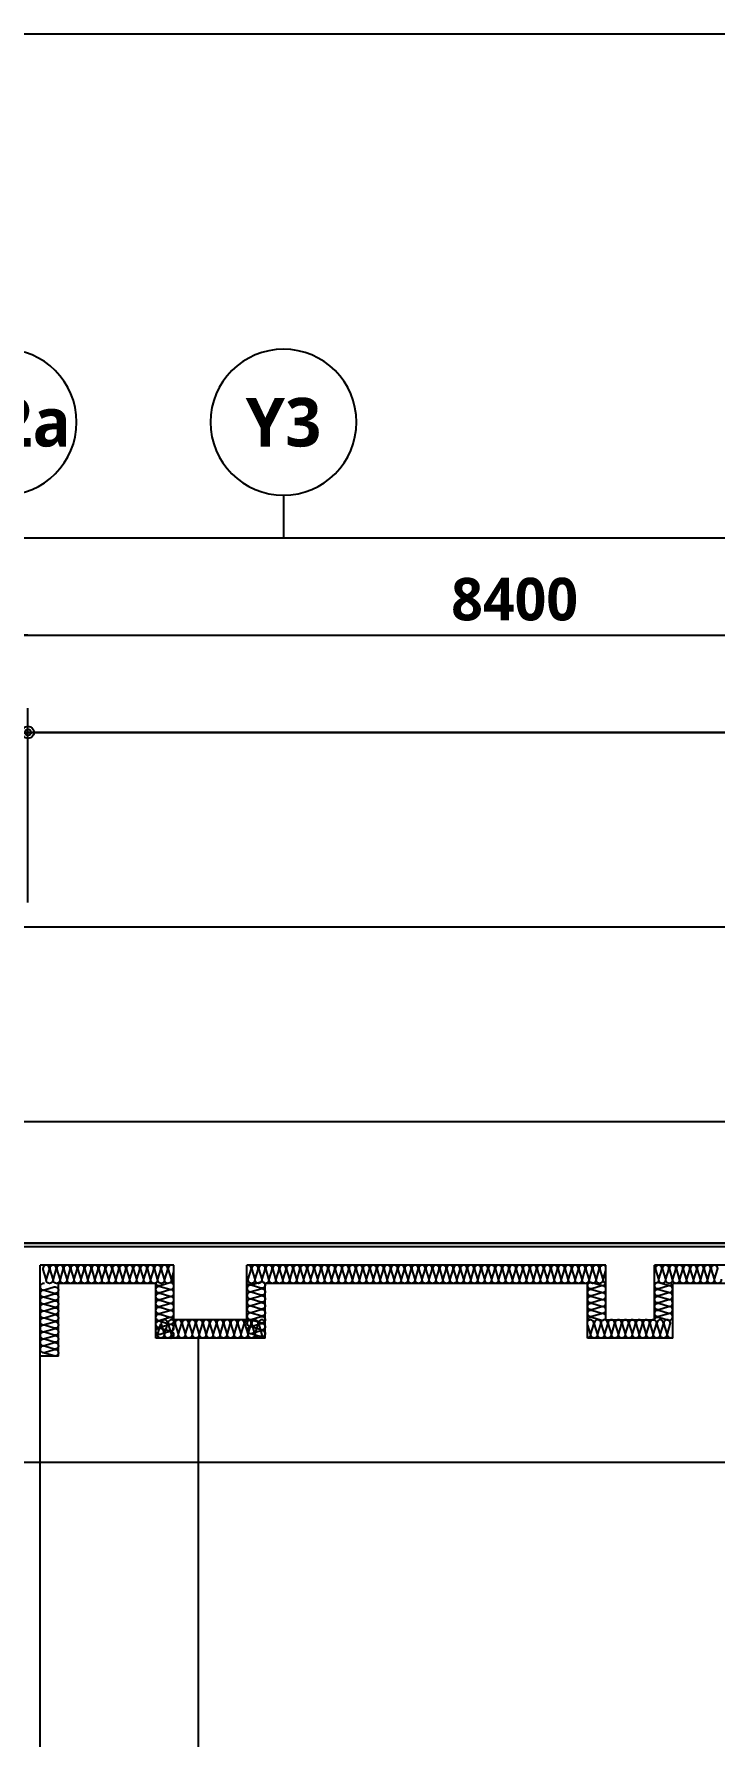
# Model space of a CAD drawing. Header units: millimetres. Extents: x 0 to 168000, y 0 to 59400.
# Drawn here: x 114509 to 120105, y 45400 to 59400 of the extents above; entities that cross this region are included whole.
import ezdxf
from ezdxf.enums import TextEntityAlignment as Align

# ---------------------------------------------------------------- set-up
doc = ezdxf.new("R2010")
doc.units = ezdxf.units.MM
doc.header["$LTSCALE"] = 100
doc.linetypes.add('주단면도-1$0$STD_CENTER', pattern=[66, 60, -2, 2, -2])
doc.layers.get('Defpoints').update_dxf_attribs({"color": 153})
for name, color, linetype in [('A-ANNO-TEXT1', 7, 'Continuous'), ('A-FLOR-INSL', 8, 'Continuous'), ('A-ST-AXIS-BUB', 7, 'Continuous'), ('A-ST-AXIS-DIM', 7, 'Continuous'), ('주단면도-1$0$A-FIN-TYP1', 6, 'Continuous'), ('주단면도-1$0$A-ST-AXIS-CEN', 252, '주단면도-1$0$STD_CENTER'), ('주단면도-1$0$A-ST-CONC', 2, 'Continuous')]:
    doc.layers.add(name, color=color, linetype=linetype)
doc.layers.add('A-ELEV-LIN2', color=7, linetype='Continuous', lineweight=25)
doc.layers.add('G(그리드1)', color=185, linetype='Continuous', plot=False)
doc.styles.add('SH_진천_나눔', font='')
doc.styles.get('SH_진천_나눔').set_extended_font_data('NanumGothic', bold=True)
doc.dimstyles.new('SHP 100', dxfattribs={"dimscale": 100, "dimtxt": 3.5, "dimasz": 1, "dimexe": 2, "dimexo": 2, "dimgap": 1, "dimtad": 1, "dimdec": 0, "dimzin": 0, "dimdsep": 46, "dimtxsty": 'SH_진천_나눔', "dimblk": 'DIMDOT', "dimcen": 0.09, "dimclrd": 256, "dimclre": 256, "dimclrt": 3, "dimadec": 0, "dimazin": 1, "dimtfac": 1, "dimtdec": 0, "dimtix": 1, "dimtmove": 2, "dimatfit": 0, "dimldrblk": 'DIMDOT', "dimfxl": 1, "dimtolj": 1, "dimtzin": 0, "dimlwd": -1, "dimlwe": -1, "dimarcsym": 0})

# ---------------------------------------------------------------- blocks, each defined once
blk = doc.blocks.new('DIMDOT')
at = {"color": 0}
blk.add_line((-2, 0), (2, 0), dxfattribs=at)
for radius in [0.5, 0.25]:
    blk.add_circle((0, 0), radius, dxfattribs=at)
blk = doc.blocks.new('*D9294')
at = {"layer": 'A-ST-AXIS-DIM'}
for p, q in [((105659, 52259), (105659, 53859)), ((114459, 52259), (114459, 53859)), ((114359, 53659), (105759, 53659))]:
    blk.add_line(p, q, dxfattribs=at)
at = {"layer": 'Defpoints', "color": 0}
for p in [(105659, 53659), (105659, 52059), (114459, 52059)]:
    blk.add_point(p, dxfattribs=at)
at = {"layer": 'A-ST-AXIS-DIM', "linetype": 'ByBlock', "xscale": 100, "yscale": 100, "zscale": 100, "rotation": 180}
blk.add_blockref('DIMDOT', (105659, 53659), dxfattribs=at)
at = {"layer": 'A-ST-AXIS-DIM', "linetype": 'ByBlock', "xscale": 100, "yscale": 100, "zscale": 100}
blk.add_blockref('DIMDOT', (114459, 53659), dxfattribs=at)
at = {"layer": 'A-ST-AXIS-DIM', "color": 3, "insert": (110059, 53952), "char_height": 350, "attachment_point": 5, "style": 'SH_진천_나눔'}
blk.add_mtext('\\A1;8800', dxfattribs=at)
blk = doc.blocks.new('*D9299')
at = {"layer": 'A-ST-AXIS-DIM'}
for p, q in [((114259, 52259), (114259, 54659)), ((122659, 52259), (122659, 54659)), ((114359, 54459), (122559, 54459))]:
    blk.add_line(p, q, dxfattribs=at)
at = {"layer": 'Defpoints', "color": 0}
for p in [(122659, 54459), (114259, 52059), (122659, 52059)]:
    blk.add_point(p, dxfattribs=at)
at = {"layer": 'A-ST-AXIS-DIM', "linetype": 'ByBlock', "xscale": 100, "yscale": 100, "zscale": 100, "rotation": 180}
blk.add_blockref('DIMDOT', (114259, 54459), dxfattribs=at)
at = {"layer": 'A-ST-AXIS-DIM', "linetype": 'ByBlock', "xscale": 100, "yscale": 100, "zscale": 100}
blk.add_blockref('DIMDOT', (122659, 54459), dxfattribs=at)
at = {"layer": 'A-ST-AXIS-DIM', "color": 3, "insert": (118459, 54752), "char_height": 350, "attachment_point": 5, "style": 'SH_진천_나눔'}
blk.add_mtext('\\A1;8400', dxfattribs=at)
blk = doc.blocks.new('*D9302')
at = {"layer": 'A-ST-AXIS-DIM'}
for p, q in [((114459, 52259), (114459, 53859)), ((131259, 52259), (131259, 53859)), ((131159, 53659), (114559, 53659))]:
    blk.add_line(p, q, dxfattribs=at)
at = {"layer": 'Defpoints', "color": 0}
for p in [(114459, 53659), (114459, 52059), (131259, 52059)]:
    blk.add_point(p, dxfattribs=at)
at = {"layer": 'A-ST-AXIS-DIM', "linetype": 'ByBlock', "xscale": 100, "yscale": 100, "zscale": 100, "rotation": 180}
blk.add_blockref('DIMDOT', (114459, 53659), dxfattribs=at)
at = {"layer": 'A-ST-AXIS-DIM', "linetype": 'ByBlock', "xscale": 100, "yscale": 100, "zscale": 100}
blk.add_blockref('DIMDOT', (131259, 53659), dxfattribs=at)
at = {"layer": 'A-ST-AXIS-DIM', "color": 3, "insert": (122859, 53952), "char_height": 350, "attachment_point": 5, "style": 'SH_진천_나눔'}
blk.add_mtext('\\A1;16800', dxfattribs=at)
blk = doc.blocks.new('A-ST-AXIS-BUB-1')
at = {"layer": 'A-ST-AXIS-BUB'}
blk.add_line((0, 350), (0, 0), dxfattribs=at)
blk.add_circle((0, 950), 600, dxfattribs=at)

msp = doc.modelspace()

# ---------------------------------------------------------------- linework, layer by layer
at = {"layer": 'A-ELEV-LIN2'}
msp.add_line((115859.1, 48679.1), (115859.1, 39359.1), dxfattribs=at)
at = {"layer": 'A-FLOR-INSL'}
for p, q in [((114709.1, 48529.1), (114709.1, 49129.1)), ((115509.1, 49129.1), (114709.1, 49129.1)), ((115509.1, 48679.1), (115509.1, 49129.1)), ((116409.1, 48679.1), (116409.1, 49129.1)), ((119059.1, 49129.1), (116409.1, 49129.1)), ((119059.1, 48679.1), (119059.1, 49129.1)), ((122209.1, 49129.1), (119759.1, 49129.1)), ((119759.1, 48679.1), (119759.1, 49129.1)), ((116409.1, 48679.1), (115509.1, 48679.1)), ((119759.1, 48679.1), (119059.1, 48679.1)), ((114709.1, 48529.1), (114559.1, 48529.1))]:
    msp.add_line(p, q, dxfattribs=at)
for points in [[(115659.1, 49269.6, 0.8074491), (115612.2, 49243.9), (115636.1, 49164.2, -1.34), (115583.6, 49164.2), (115607.5, 49243.9), (115607.5, 49243.9, 1.34), (115555, 49243.9), (115578.9, 49164.2, -1.34), (115526.4, 49164.2), (115550.2, 49243.9), (115550.2, 49243.9, 1.34), (115497.7, 49243.9), (115521.6, 49164.2, -1.34), (115469.1, 49164.2), (115493, 49243.9), (115493, 49243.9, 1.34), (115440.5, 49243.9), (115464.4, 49164.2, -1.34), (115411.9, 49164.2), (115435.8, 49243.9), (115435.8, 49243.9, 1.34), (115383.3, 49243.9), (115407.2, 49164.2, -1.34), (115354.7, 49164.2), (115378.6, 49243.9), (115378.6, 49243.9, 1.34), (115326.1, 49243.9), (115350, 49164.2, -1.34), (115297.5, 49164.2), (115321.4, 49243.9), (115321.4, 49243.9, 1.34), (115268.9, 49243.9), (115292.8, 49164.2, -1.34), (115240.3, 49164.2), (115264.2, 49243.9), (115264.2, 49243.9, 1.34), (115211.7, 49243.9), (115235.6, 49164.2, -1.34), (115183.1, 49164.2), (115207, 49243.9), (115207, 49243.9, 1.34), (115154.5, 49243.9), (115178.4, 49164.2, -1.34), (115125.9, 49164.2), (115149.8, 49243.9), (115149.8, 49243.9, 1.34), (115097.3, 49243.9), (115121.2, 49164.2, -1.34), (115068.7, 49164.2), (115092.6, 49243.9), (115092.6, 49243.9, 1.34), (115040.1, 49243.9), (115064, 49164.2, -1.34), (115011.5, 49164.2), (115035.4, 49243.9), (115035.4, 49243.9, 1.34), (114982.9, 49243.9), (115006.8, 49164.2, -1.34), (114954.3, 49164.2), (114978.2, 49243.9), (114978.2, 49243.9, 1.34), (114925.7, 49243.9), (114949.6, 49164.2, -1.34), (114897.1, 49164.2), (114921, 49243.9), (114921, 49243.9, 1.34), (114868.5, 49243.9), (114892.4, 49164.2, -1.34), (114839.9, 49164.2), (114863.8, 49243.9), (114863.8, 49243.9, 1.34), (114811.3, 49243.9), (114835.1, 49164.2, -1.34), (114782.6, 49164.2), (114806.5, 49243.9), (114806.5, 49243.9, 1.34), (114754, 49243.9), (114777.9, 49164.2, -1.34), (114725.4, 49164.2), (114749.3, 49243.9), (114749.3, 49243.9, 1.34), (114696.8, 49243.9), (114720.7, 49164.2, -1.34), (114668.2, 49164.2), (114692.1, 49243.9), (114692.1, 49243.9, 1.34), (114639.6, 49243.9), (114663.5, 49164.2, -1.34), (114611, 49164.2), (114634.9, 49243.9), (114634.9, 49243.9, 1.34), (114582.4, 49243.9), (114606.3, 49164.2, -1.34)], [(115659.1, 49130.2, -0.4130854), (115640.8, 49164.2), (115659.1, 49225.4)], [(119209.1, 49265.2, 0.892342), (119159.1, 49243.9), (119183, 49164.2, -1.34), (119130.5, 49164.2), (119154.3, 49243.9), (119154.3, 49243.9, 1.34), (119101.8, 49243.9), (119125.7, 49164.2, -1.34), (119073.2, 49164.2), (119097.1, 49243.9), (119097.1, 49243.9, 1.34), (119044.6, 49243.9), (119068.5, 49164.2, -1.34), (119016, 49164.2), (119039.9, 49243.9), (119039.9, 49243.9, 1.34), (118987.4, 49243.9), (119011.3, 49164.2, -1.34), (118958.8, 49164.2), (118982.7, 49243.9), (118982.7, 49243.9, 1.34), (118930.2, 49243.9), (118954.1, 49164.2, -1.34), (118901.6, 49164.2), (118925.5, 49243.9), (118925.5, 49243.9, 1.34), (118873, 49243.9), (118896.9, 49164.2, -1.34), (118844.4, 49164.2), (118868.3, 49243.9), (118868.3, 49243.9, 1.34), (118815.8, 49243.9), (118839.7, 49164.2, -1.34), (118787.2, 49164.2), (118811.1, 49243.9), (118811.1, 49243.9, 1.34), (118758.6, 49243.9), (118782.5, 49164.2, -1.34), (118730, 49164.2), (118753.9, 49243.9), (118753.9, 49243.9, 1.34), (118701.4, 49243.9), (118725.3, 49164.2, -1.34), (118672.8, 49164.2), (118696.7, 49243.9), (118696.7, 49243.9, 1.34), (118644.2, 49243.9), (118668.1, 49164.2, -1.34), (118615.6, 49164.2), (118639.5, 49243.9), (118639.5, 49243.9, 1.34), (118587, 49243.9), (118610.9, 49164.2, -1.34), (118558.4, 49164.2), (118582.3, 49243.9), (118582.3, 49243.9, 1.34), (118529.8, 49243.9), (118553.7, 49164.2, -1.34), (118501.2, 49164.2), (118525.1, 49243.9), (118525.1, 49243.9, 1.34), (118472.6, 49243.9), (118496.5, 49164.2, -1.34), (118444, 49164.2), (118467.9, 49243.9), (118467.9, 49243.9, 1.34), (118415.4, 49243.9), (118439.2, 49164.2, -1.34), (118386.7, 49164.2), (118410.6, 49243.9), (118410.6, 49243.9, 1.34), (118358.1, 49243.9), (118382, 49164.2, -1.34), (118329.5, 49164.2), (118353.4, 49243.9), (118353.4, 49243.9, 1.34), (118300.9, 49243.9), (118324.8, 49164.2, -1.34), (118272.3, 49164.2), (118296.2, 49243.9), (118296.2, 49243.9, 1.34), (118243.7, 49243.9), (118267.6, 49164.2, -1.34), (118215.1, 49164.2), (118239, 49243.9), (118239, 49243.9, 1.34), (118186.5, 49243.9), (118210.4, 49164.2, -1.34), (118157.9, 49164.2), (118181.8, 49243.9), (118181.8, 49243.9, 1.34), (118129.3, 49243.9), (118153.2, 49164.2, -1.34), (118100.7, 49164.2), (118124.6, 49243.9), (118124.6, 49243.9, 1.34), (118072.1, 49243.9), (118096, 49164.2, -1.34), (118043.5, 49164.2), (118067.4, 49243.9), (118067.4, 49243.9, 1.34), (118014.9, 49243.9), (118038.8, 49164.2, -1.34), (117986.3, 49164.2), (118010.2, 49243.9), (118010.2, 49243.9, 1.34), (117957.7, 49243.9), (117981.6, 49164.2, -1.34), (117929.1, 49164.2), (117953, 49243.9), (117953, 49243.9, 1.34), (117900.5, 49243.9), (117924.4, 49164.2, -1.34), (117871.9, 49164.2), (117895.8, 49243.9), (117895.8, 49243.9, 1.34), (117843.3, 49243.9), (117867.2, 49164.2, -1.34), (117814.7, 49164.2), (117838.6, 49243.9), (117838.6, 49243.9, 1.34), (117786.1, 49243.9), (117810, 49164.2, -1.34), (117757.5, 49164.2), (117781.4, 49243.9), (117781.4, 49243.9, 1.34), (117728.9, 49243.9), (117752.8, 49164.2, -1.34), (117700.3, 49164.2), (117724.1, 49243.9), (117724.1, 49243.9, 1.34), (117671.6, 49243.9), (117695.5, 49164.2, -1.34), (117643, 49164.2), (117666.9, 49243.9), (117666.9, 49243.9, 1.34), (117614.4, 49243.9), (117638.3, 49164.2, -1.34), (117585.8, 49164.2), (117609.7, 49243.9), (117609.7, 49243.9, 1.34), (117557.2, 49243.9), (117581.1, 49164.2, -1.34), (117528.6, 49164.2), (117552.5, 49243.9), (117552.5, 49243.9, 1.34), (117500, 49243.9), (117523.9, 49164.2, -1.34), (117471.4, 49164.2), (117495.3, 49243.9), (117495.3, 49243.9, 1.34), (117442.8, 49243.9), (117466.7, 49164.2, -1.34), (117414.2, 49164.2), (117438.1, 49243.9), (117438.1, 49243.9, 1.34), (117385.6, 49243.9), (117409.5, 49164.2, -1.34), (117357, 49164.2), (117380.9, 49243.9), (117380.9, 49243.9, 1.34), (117328.4, 49243.9), (117352.3, 49164.2, -1.34), (117299.8, 49164.2), (117323.7, 49243.9), (117323.7, 49243.9, 1.34), (117271.2, 49243.9), (117295.1, 49164.2, -1.34), (117242.6, 49164.2), (117266.5, 49243.9), (117266.5, 49243.9, 1.34), (117214, 49243.9), (117237.9, 49164.2, -1.34), (117185.4, 49164.2), (117209.3, 49243.9), (117209.3, 49243.9, 1.34), (117156.8, 49243.9), (117180.7, 49164.2, -1.34), (117128.2, 49164.2), (117152.1, 49243.9), (117152.1, 49243.9, 1.34), (117099.6, 49243.9), (117123.5, 49164.2, -1.34), (117071, 49164.2), (117094.9, 49243.9), (117094.9, 49243.9, 1.34), (117042.4, 49243.9), (117066.3, 49164.2, -1.34), (117013.8, 49164.2), (117037.7, 49243.9), (117037.7, 49243.9, 1.34), (116985.2, 49243.9), (117009, 49164.2, -1.34), (116956.5, 49164.2), (116980.4, 49243.9), (116980.4, 49243.9, 1.34), (116927.9, 49243.9), (116951.8, 49164.2, -1.34), (116899.3, 49164.2), (116923.2, 49243.9), (116923.2, 49243.9, 1.34), (116870.7, 49243.9), (116894.6, 49164.2, -1.34), (116842.1, 49164.2), (116866, 49243.9), (116866, 49243.9, 1.34), (116813.5, 49243.9), (116837.4, 49164.2, -1.34), (116784.9, 49164.2), (116808.8, 49243.9), (116808.8, 49243.9, 1.34), (116756.3, 49243.9), (116780.2, 49164.2, -1.34), (116727.7, 49164.2), (116751.6, 49243.9), (116751.6, 49243.9, 1.34), (116699.1, 49243.9), (116723, 49164.2, -1.34), (116670.5, 49164.2), (116694.4, 49243.9), (116694.4, 49243.9, 1.34), (116641.9, 49243.9), (116665.8, 49164.2, -1.34), (116613.3, 49164.2), (116637.2, 49243.9), (116637.2, 49243.9, 1.34), (116584.7, 49243.9), (116608.6, 49164.2, -1.34), (116556.1, 49164.2), (116580, 49243.9), (116580, 49243.9, 1.34), (116527.5, 49243.9), (116551.4, 49164.2, -1.34), (116498.9, 49164.2), (116522.8, 49243.9), (116522.8, 49243.9, 1.34), (116470.3, 49243.9), (116494.2, 49164.2, -1.34), (116441.7, 49164.2), (116465.6, 49243.9), (116465.6, 49243.9, 1.34), (116413.1, 49243.9), (116437, 49164.2, -1.34), (116384.5, 49164.2), (116408.4, 49243.9), (116408.4, 49243.9, 1.34), (116355.9, 49243.9), (116379.8, 49164.2, -1.34), (116327.3, 49164.2), (116351.2, 49243.9), (116351.2, 49243.9, 1.34), (116298.7, 49243.9), (116322.6, 49164.2, -1.34), (116270.1, 49164.2), (116294, 49243.9), (116294, 49243.9, 0.6055537), (116259.1, 49277.7)], [(116259.1, 49185), (116265.3, 49164.2, -0.2657619), (116259.1, 49137.8)], [(116263.9, 49129.1, 0.3263052), (116294.3, 49118.2), (116373.9, 49142.1, -1.34), (116373.9, 49089.6), (116294.3, 49113.5), (116294.3, 49113.5, 1.34), (116294.3, 49061), (116373.9, 49084.9, -1.34), (116373.9, 49032.4), (116294.3, 49056.3), (116294.3, 49056.3, 1.34), (116294.3, 49003.8), (116373.9, 49027.7, -1.34), (116373.9, 48975.2), (116294.3, 48999.1), (116294.3, 48999.1, 1.34), (116294.3, 48946.6), (116373.9, 48970.5, -1.34), (116373.9, 48918), (116294.3, 48941.9), (116294.3, 48941.9, 1.34), (116294.3, 48889.4), (116373.9, 48913.3, -1.34), (116373.9, 48860.8), (116294.3, 48884.7), (116294.3, 48884.7, 1.34), (116294.3, 48832.2), (116373.9, 48856.1, -1.34), (116373.9, 48803.6), (116294.3, 48827.5), (116294.3, 48827.5, 1.34), (116294.3, 48775), (116373.9, 48798.9, -1.34), (116373.9, 48746.4), (116294.3, 48770.3), (116294.3, 48770.3, 1.34), (116294.3, 48717.8), (116373.9, 48741.7, -1.34), (116373.9, 48689.2), (116294.3, 48713)], [(119209.1, 49129.5, -0.4476844), (119187.7, 49164.2), (119209.1, 49235.8)], [(120126.9, 49243.9, 1.34), (120074.4, 49243.9), (120098.3, 49164.2, -1.34), (120045.8, 49164.2), (120069.7, 49243.9), (120069.7, 49243.9, 1.34), (120017.2, 49243.9), (120041.1, 49164.2, -1.34), (119988.6, 49164.2), (120012.5, 49243.9), (120012.5, 49243.9, 1.34), (119960, 49243.9), (119983.9, 49164.2, -1.34), (119931.4, 49164.2), (119955.3, 49243.9), (119955.3, 49243.9, 1.34), (119902.8, 49243.9), (119926.7, 49164.2, -1.34), (119874.2, 49164.2), (119898, 49243.9), (119898, 49243.9, 1.34), (119845.5, 49243.9), (119869.4, 49164.2, -1.34), (119816.9, 49164.2), (119840.8, 49243.9), (119840.8, 49243.9, 1.34), (119788.3, 49243.9), (119812.2, 49164.2, -1.34), (119759.7, 49164.2), (119783.6, 49243.9), (119783.6, 49243.9, 1.34), (119731.1, 49243.9), (119755, 49164.2, -1.34), (119702.5, 49164.2), (119726.4, 49243.9), (119726.4, 49243.9, 1.34), (119673.9, 49243.9), (119697.8, 49164.2, -1.34), (119645.3, 49164.2), (119669.2, 49243.9), (119669.2, 49243.9, 1.34), (119616.7, 49243.9), (119640.6, 49164.2, -0.5632926), (119609.1, 49129.6)], [(119609.1, 49234.3), (119612, 49243.9), (119612, 49243.9, 0.2124259), (119609.1, 49266)], [(120155.5, 49164.2, -1.34), (120103, 49164.2), (120126.9, 49243.9)], [(114594.3, 49127.9, 1.34), (114594.3, 49075.4), (114673.9, 49099.3, -1.34), (114673.9, 49046.8), (114594.3, 49070.7), (114594.3, 49070.7, 1.34), (114594.3, 49018.2), (114673.9, 49042.1, -1.34), (114673.9, 48989.6), (114594.3, 49013.5), (114594.3, 49013.5, 1.34), (114594.3, 48961), (114673.9, 48984.9, -1.34), (114673.9, 48932.4), (114594.3, 48956.3), (114594.3, 48956.3, 1.34), (114594.3, 48903.8), (114673.9, 48927.7, -1.34), (114673.9, 48875.2), (114594.3, 48899.1), (114594.3, 48899.1, 1.34), (114594.3, 48846.6), (114673.9, 48870.5, -1.34), (114673.9, 48818), (114594.3, 48841.9), (114594.3, 48841.9, 1.34), (114594.3, 48789.4), (114673.9, 48813.3, -1.34), (114673.9, 48760.8), (114594.3, 48784.7), (114594.3, 48784.7, 1.34), (114594.3, 48732.2), (114673.9, 48756.1, -1.34), (114673.9, 48703.6), (114594.3, 48727.5), (114594.3, 48727.5, 1.34), (114594.3, 48675), (114673.9, 48698.9, -1.34), (114673.9, 48646.4), (114594.3, 48670.3), (114594.3, 48670.3, 1.34), (114594.3, 48617.8), (114673.9, 48641.7, -1.34), (114673.9, 48589.2), (114594.3, 48613), (114594.3, 48613, 1.34), (114594.3, 48560.5), (114673.9, 48584.4, -1.34), (114673.9, 48531.9), (114594.3, 48555.8)], [(115623.9, 48680.2, 1.34), (115623.9, 48732.7), (115544.3, 48708.8, -1.34), (115544.3, 48761.3), (115623.9, 48737.4), (115623.9, 48737.4, 1.34), (115623.9, 48789.9), (115544.3, 48766, -1.34), (115544.3, 48818.5), (115623.9, 48794.6), (115623.9, 48794.6, 1.34), (115623.9, 48847.1), (115544.3, 48823.2, -1.34), (115544.3, 48875.7), (115623.9, 48851.8), (115623.9, 48851.8, 1.34), (115623.9, 48904.3), (115544.3, 48880.4, -1.34), (115544.3, 48932.9), (115623.9, 48909), (115623.9, 48909, 1.34), (115623.9, 48961.5), (115544.3, 48937.6, -1.34), (115544.3, 48990.1), (115623.9, 48966.2), (115623.9, 48966.2, 1.34), (115623.9, 49018.7), (115544.3, 48994.8, -1.34), (115544.3, 49047.3), (115623.9, 49023.4), (115623.9, 49023.4, 1.34), (115623.9, 49075.9), (115544.3, 49052, -1.34), (115544.3, 49104.5), (115623.9, 49080.6), (115623.9, 49080.6, 1.34), (115623.9, 49133.1), (115544.3, 49109.2, -0.4292609), (115509.9, 49129.1)], [(119059.5, 48829.1, -0.4497731), (119094.3, 48850.7), (119173.9, 48826.8), (119173.9, 48826.8, 1.34), (119173.9, 48879.3), (119094.3, 48855.4, -1.34), (119094.3, 48907.9), (119173.9, 48884), (119173.9, 48884, 1.34), (119173.9, 48936.5), (119094.3, 48912.6, -1.34), (119094.3, 48965.1), (119173.9, 48941.2), (119173.9, 48941.2, 1.34), (119173.9, 48993.7), (119094.3, 48969.8, -1.34), (119094.3, 49022.3), (119173.9, 48998.4), (119173.9, 48998.4, 1.34), (119173.9, 49050.9), (119094.3, 49027, -1.34), (119094.3, 49079.5), (119173.9, 49055.6), (119173.9, 49055.6, 1.34), (119173.9, 49108.1), (119094.3, 49084.2, -1.34), (119094.3, 49136.7), (119173.9, 49112.8), (119173.9, 49112.8, 0.3889373), (119207.2, 49129.1)], [(119609.5, 48829.1, -0.4497731), (119644.3, 48850.7), (119723.9, 48826.8), (119723.9, 48826.8, 1.34), (119723.9, 48879.3), (119644.3, 48855.4, -1.34), (119644.3, 48907.9), (119723.9, 48884), (119723.9, 48884, 1.34), (119723.9, 48936.5), (119644.3, 48912.6, -1.34), (119644.3, 48965.1), (119723.9, 48941.2), (119723.9, 48941.2, 1.34), (119723.9, 48993.7), (119644.3, 48969.8, -1.34), (119644.3, 49022.3), (119723.9, 48998.4), (119723.9, 48998.4, 1.34), (119723.9, 49050.9), (119644.3, 49027, -1.34), (119644.3, 49079.5), (119723.9, 49055.6), (119723.9, 49055.6, 1.34), (119723.9, 49108.1), (119644.3, 49084.2, -1.34), (119644.3, 49136.7), (119723.9, 49112.8), (119723.9, 49112.8, 0.3889373), (119757.2, 49129.1)], [(116408, 48793.9, 1.34), (116355.5, 48793.9), (116379.4, 48714.2, -1.34), (116326.9, 48714.2), (116350.8, 48793.9), (116350.8, 48793.9, 1.34), (116298.3, 48793.9), (116322.2, 48714.2, -1.34), (116269.7, 48714.2), (116293.6, 48793.9), (116293.6, 48793.9, 1.34), (116241.1, 48793.9), (116265, 48714.2, -1.34), (116212.5, 48714.2), (116236.4, 48793.9), (116236.4, 48793.9, 1.34), (116183.9, 48793.9), (116207.8, 48714.2, -1.34), (116155.3, 48714.2), (116179.2, 48793.9), (116179.2, 48793.9, 1.34), (116126.7, 48793.9), (116150.6, 48714.2, -1.34), (116098.1, 48714.2), (116122, 48793.9), (116122, 48793.9, 1.34), (116069.5, 48793.9), (116093.3, 48714.2, -1.34), (116040.8, 48714.2), (116064.7, 48793.9), (116064.7, 48793.9, 1.34), (116012.2, 48793.9), (116036.1, 48714.2, -1.34), (115983.6, 48714.2), (116007.5, 48793.9), (116007.5, 48793.9, 1.34), (115955, 48793.9), (115978.9, 48714.2, -1.34), (115926.4, 48714.2), (115950.3, 48793.9), (115950.3, 48793.9, 1.34), (115897.8, 48793.9), (115921.7, 48714.2, -1.34), (115869.2, 48714.2), (115893.1, 48793.9), (115893.1, 48793.9, 1.34), (115840.6, 48793.9), (115864.5, 48714.2, -1.34), (115812, 48714.2), (115835.9, 48793.9), (115835.9, 48793.9, 1.34), (115783.4, 48793.9), (115807.3, 48714.2, -1.34), (115754.8, 48714.2), (115778.7, 48793.9), (115778.7, 48793.9, 1.34), (115726.2, 48793.9), (115750.1, 48714.2, -1.34), (115697.6, 48714.2), (115721.5, 48793.9), (115721.5, 48793.9, 1.34), (115669, 48793.9), (115692.9, 48714.2, -1.34), (115640.4, 48714.2), (115664.3, 48793.9), (115664.3, 48793.9, 1.34), (115611.8, 48793.9), (115635.7, 48714.2, -1.34), (115583.2, 48714.2), (115607.1, 48793.9), (115607.1, 48793.9, 1.34), (115554.6, 48793.9), (115578.5, 48714.2, -1.34), (115526, 48714.2), (115549.9, 48793.9)], [(119759.1, 48686, -0.7549532), (119714.7, 48714.2), (119738.6, 48793.9), (119738.6, 48793.9, 1.34), (119686.1, 48793.9), (119710, 48714.2, -1.34), (119657.5, 48714.2), (119681.4, 48793.9), (119681.4, 48793.9, 1.34), (119628.9, 48793.9), (119652.8, 48714.2, -1.34), (119600.3, 48714.2), (119624.1, 48793.9), (119624.1, 48793.9, 1.34), (119571.6, 48793.9), (119595.5, 48714.2, -1.34), (119543, 48714.2), (119566.9, 48793.9), (119566.9, 48793.9, 1.34), (119514.4, 48793.9), (119538.3, 48714.2, -1.34), (119485.8, 48714.2), (119509.7, 48793.9), (119509.7, 48793.9, 1.34), (119457.2, 48793.9), (119481.1, 48714.2, -1.34), (119428.6, 48714.2), (119452.5, 48793.9), (119452.5, 48793.9, 1.34), (119400, 48793.9), (119423.9, 48714.2, -1.34), (119371.4, 48714.2), (119395.3, 48793.9), (119395.3, 48793.9, 1.34), (119342.8, 48793.9), (119366.7, 48714.2, -1.34), (119314.2, 48714.2), (119338.1, 48793.9), (119338.1, 48793.9, 1.34), (119285.6, 48793.9), (119309.5, 48714.2, -1.34), (119257, 48714.2), (119280.9, 48793.9), (119280.9, 48793.9, 1.34), (119228.4, 48793.9), (119252.3, 48714.2, -1.34), (119199.8, 48714.2), (119223.7, 48793.9), (119223.7, 48793.9, 1.34), (119171.2, 48793.9), (119195.1, 48714.2, -1.34), (119142.6, 48714.2), (119166.5, 48793.9), (119166.5, 48793.9, 1.34), (119114, 48793.9), (119137.9, 48714.2, -1.34), (119085.4, 48714.2), (119109.3, 48793.9), (119109.3, 48793.9, 0.8952051), (119059.1, 48815)], [(119059.1, 48786.1), (119080.7, 48714.2, -0.4486363), (119059.1, 48679.5)]]:
    msp.add_lwpolyline(points, format="xyb", dxfattribs=at)
at = {"layer": 'Defpoints'}
msp.add_lwpolyline([(168000, 0), (168000, 59400), (84000, 59400), (84000, 0)], close=True, dxfattribs=at)
at = {"layer": 'G(그리드1)'}
for points in [[(97559.1, 55259.1), (146059.1, 55259.1), (146059.1, 31459.1), (97559.1, 31459.1)], [(98359.1, 54459.1), (145259.1, 54459.1), (145259.1, 32259.1), (98359.1, 32259.1)], [(99159.1, 53659.1), (144459.1, 53659.1), (144459.1, 33059.1), (99159.1, 33059.1)], [(100759.1, 52059.1), (142859.1, 52059.1), (142859.1, 34659.1), (100759.1, 34659.1)], [(102359.1, 50459.1), (141259.1, 50459.1), (141259.1, 34659.1), (102359.1, 34659.1)]]:
    msp.add_lwpolyline(points, close=True, dxfattribs=at)
at = {"layer": '주단면도-1$0$A-FIN-TYP1'}
msp.add_line((131159.1, 49459.1), (114159.1, 49459.1), dxfattribs=at)
at = {"layer": '주단면도-1$0$A-ST-AXIS-CEN', "linetype": 'Continuous'}
for p, q in [((100759.1, 49459.1), (142859.1, 49459.1)), ((100759.1, 47659.1), (142859.1, 47659.1))]:
    msp.add_line(p, q, dxfattribs=at)
at = {"layer": '주단면도-1$0$A-ST-CONC'}
for p, q in [((131159.1, 49429.1), (114159.1, 49429.1)), ((114559.1, 41579.1), (114559.1, 49279.1)), ((115659.1, 49279.1), (114559.1, 49279.1)), ((115659.1, 48829.1), (115659.1, 49279.1)), ((116259.1, 48829.1), (116259.1, 49279.1)), ((119209.1, 49279.1), (116259.1, 49279.1)), ((119209.1, 48829.1), (119209.1, 49279.1)), ((119209.1, 48829.1), (119209.1, 49279.1)), ((122359.1, 49279.1), (119609.1, 49279.1)), ((119609.1, 48829.1), (119609.1, 49279.1)), ((119609.1, 48829.1), (119609.1, 49279.1)), ((116259.1, 48829.1), (115659.1, 48829.1)), ((119209.1, 48829.1), (119609.1, 48829.1))]:
    msp.add_line(p, q, dxfattribs=at)

# ---------------------------------------------------------------- block references
at = {"layer": 'A-ST-AXIS-BUB', "xscale": -1, "rotation": 359.9999999999999}
for p in [(114259.1, 55259.1), (116559.1, 55259.1)]:
    msp.add_blockref('A-ST-AXIS-BUB-1', p, dxfattribs=at)

# ---------------------------------------------------------------- texts
at = {"layer": 'A-ANNO-TEXT1', "style": 'SH_진천_나눔'}
for s, p in [('Y-2a', (114259.1, 56209.1)), ('Y3', (116559.1, 56209.1))]:
    msp.add_text(s, height=400, dxfattribs=at).set_placement(p, align=Align.MIDDLE_CENTER)

# ---------------------------------------------------------------- dimensions: what is measured, and where the dimension line sits
at = {"layer": 'A-ST-AXIS-DIM'}
dim = msp.add_linear_dim(base=(122659.1, 54459.1), p1=(114259.1, 52059.1), p2=(122659.1, 52059.1), dimstyle='SHP 100', dxfattribs=at)
dim.commit()
dim.dimension.update_dxf_attribs({"geometry": '*D9299', "text_midpoint": (118459.1, 54752.2)})
for base, p1, p2, picture, middle in [((105659.1, 53659.1), (114459.1, 52059.1), (105659.1, 52059.1), '*D9294', (110059.1, 53952.2)), ((114459.1, 53659.1), (131259.1, 52059.1), (114459.1, 52059.1), '*D9302', (122859.1, 53952.2))]:
    dim = msp.add_linear_dim(base=base, p1=p1, p2=p2, angle=0, dimstyle='SHP 100', dxfattribs=at)
    dim.commit()
    dim.dimension.update_dxf_attribs({"geometry": picture, "text_midpoint": middle})

doc.saveas('drawing.dxf')
